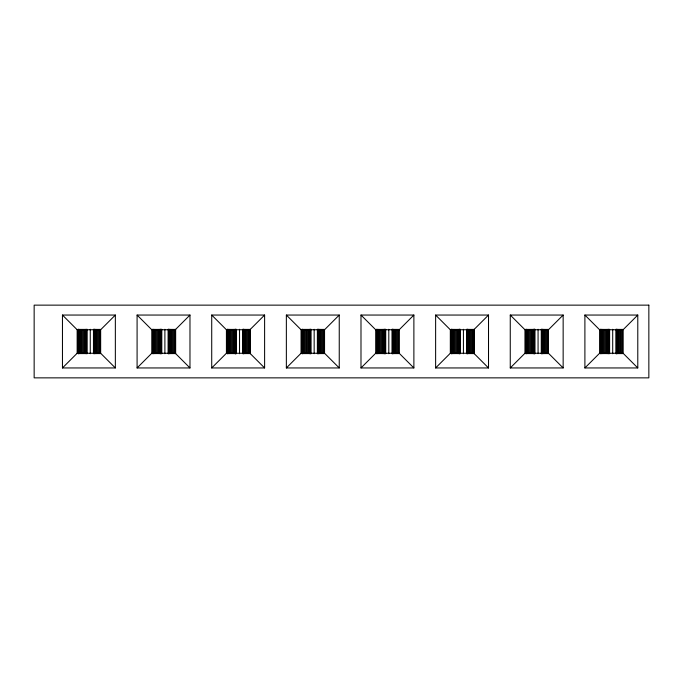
<?xml version="1.0" encoding="UTF-8"?>
<svg xmlns="http://www.w3.org/2000/svg" width="683" height="683" viewBox="0 0 683 683"><rect width="100%" height="100%" fill="white"/><g stroke="black" fill="none" stroke-linecap="round" stroke-linejoin="round"><path stroke-width="1.02" d="M78.827 353.726L78.827 329.274M81.508 353.726L81.508 329.274M82.6 353.726L82.6 329.274M84.666 353.726L84.666 329.274M86.092 353.726L86.092 329.274M86.442 353.726L86.51 329.274M95.185 353.726L95.185 329.274M96.021 353.726L96.021 329.274M97.003 353.726L97.003 329.274M98.07 353.726L98.07 329.274M62.46 367.949L77.145 353.256L100.657 353.256L115.35 367.949L115.35 315.051L62.46 315.051L62.46 367.949L115.35 367.949M100.657 353.256L100.657 329.744L115.35 315.051M137.087 367.949L151.78 353.256L151.78 329.744L137.087 315.051L189.976 315.051L189.976 367.949L137.087 367.949L137.087 315.051M189.976 367.949L175.292 353.256L175.292 329.744L189.976 315.051M211.721 367.949L226.415 353.256L249.927 353.256L264.611 367.949L211.721 367.949L211.721 315.051L264.611 315.051L264.611 367.949M249.927 353.256L249.927 329.744L264.611 315.051M286.356 367.949L301.049 353.256L301.049 329.744L286.356 315.051L339.246 315.051L339.246 367.949L286.356 367.949L286.356 315.051M301.049 329.744L324.553 329.744L339.246 315.051M360.991 367.949L375.684 353.256L399.188 353.256L413.881 367.949L360.991 367.949L360.991 315.051L413.881 315.051L413.881 367.949M360.991 315.051L375.684 329.744L399.188 329.744L413.881 315.051M435.626 367.949L450.319 353.256L450.319 329.744L435.626 315.051L488.516 315.051L488.516 367.949L435.626 367.949L435.626 315.051M488.516 367.949L473.823 353.256L473.823 329.744L488.516 315.051M510.261 367.949L524.954 353.256L548.458 353.256L563.151 367.949L510.261 367.949L510.261 315.051L563.151 315.051L563.151 367.949M548.458 353.256L548.458 329.744L563.151 315.051M584.896 367.949L599.589 353.256L623.092 353.256L637.785 367.949L584.896 367.949L584.896 315.051L637.785 315.051L637.785 367.949M584.896 315.051L599.589 329.744L623.092 329.744L637.785 315.051M62.46 315.051L77.145 329.744L100.657 329.744M151.78 329.744L175.292 329.744M211.721 315.051L226.415 329.744L249.927 329.744M450.319 329.744L473.823 329.744M510.261 315.051L524.954 329.744L548.458 329.744M151.78 353.256L175.292 353.256M301.049 353.256L324.553 353.256L339.246 367.949M450.319 353.256L473.823 353.256M623.092 329.744L623.092 353.256M622.58 329.274L622.58 353.726M621.573 329.274L621.573 353.726M620.505 329.274L620.505 353.726M619.447 329.274L619.447 353.726M618.465 329.274L618.465 353.726M617.62 329.274L617.62 353.726M617.056 329.274L616.98 353.726M616.578 329.274L616.595 353.726M616.442 329.274L616.442 353.726M615.904 329.274L615.904 353.726M612.702 329.274L612.702 353.726M609.612 329.274L609.612 353.726M608.877 329.274L608.946 353.726M608.527 329.274L608.527 353.726M607.921 329.274L607.921 353.726M607.102 329.274L607.102 353.726M606.111 329.274L606.111 353.726M605.036 329.274L605.036 353.726M603.943 329.274L603.943 353.726M602.901 329.274L602.901 353.726M601.988 329.274L601.988 353.726M601.262 329.274L601.262 353.726M600.775 329.274L600.775 353.726M600.553 329.274L600.553 353.726M599.589 329.744L599.589 353.256M547.945 329.274L547.945 353.726M546.938 329.274L546.938 353.726M545.871 329.274L545.871 353.726M544.812 329.274L544.812 353.726M543.83 329.274L543.83 353.726M542.985 329.274L542.985 353.726M542.345 329.274L542.345 353.726M541.943 329.274L541.943 353.726M541.807 329.274L541.807 353.726M541.269 329.274L541.269 353.726M538.067 329.274L538.067 353.726M534.985 329.274L534.985 353.726M534.311 329.274L534.311 353.726M534.243 329.274L534.243 353.726M534.097 329.274L534.097 353.726M533.893 329.274L533.893 353.726M533.286 329.274L533.286 353.726M532.467 329.274L532.467 353.726M531.485 329.274L531.485 353.726M530.409 329.274L530.409 353.726M529.308 329.274L529.308 353.726M528.266 329.274L528.266 353.726M527.353 329.274L527.353 353.726M526.627 329.274L526.627 353.726M526.141 329.274L526.141 353.726M525.919 329.274L525.919 353.726M524.954 329.744L524.954 353.256M474.198 329.274L474.198 353.726M473.31 329.274L473.31 353.726M472.303 329.274L472.303 353.726M471.236 329.274L471.236 353.726M470.177 329.274L470.177 353.726M469.195 329.274L469.195 353.726M468.359 329.274L468.359 353.726M467.71 329.274L467.71 353.726M467.326 329.274L467.309 353.726M467.172 329.274L467.172 353.726M466.634 329.274L466.634 353.726M463.433 329.274L463.433 353.726M460.351 329.274L460.351 353.726M459.676 329.274L459.608 353.726M459.463 329.274L459.463 353.726M459.258 329.274L459.258 353.726M458.652 329.274L458.652 353.726M457.832 329.274L457.832 353.726M456.85 329.274L456.85 353.726M455.774 329.274L455.774 353.726M454.673 329.274L454.673 353.726M453.632 329.274L453.632 353.726M452.718 329.274L452.718 353.726M451.992 329.274L451.992 353.726M451.506 329.274L451.506 353.726M451.292 329.274L451.292 353.726M399.188 329.744L399.188 353.256M398.676 329.274L398.676 353.726M397.668 329.274L397.668 353.726M396.601 329.274L396.601 353.726M395.542 329.274L395.542 353.726M394.561 329.274L394.561 353.726M393.724 329.274L393.724 353.726M393.084 329.274L393.084 353.726M392.699 329.274L392.674 353.726M392.537 329.274L392.537 353.726M391.999 329.274L391.999 353.726M388.798 329.274L388.798 353.726M385.716 329.274L385.716 353.726M385.05 329.274L385.05 353.726M384.981 329.274L384.981 353.726M384.631 329.274L384.631 353.726M384.017 329.274L384.017 353.726M383.197 329.274L383.197 353.726M382.215 329.274L382.215 353.726M381.14 329.274L381.14 353.726M380.038 329.274L380.038 353.726M379.005 329.274L379.005 353.726M378.083 329.274L378.083 353.726M377.358 329.274L377.358 353.726M376.871 329.274L376.871 353.726M376.657 329.274L376.657 353.726M375.684 329.744L375.684 353.256M324.553 329.744L324.553 353.256M324.049 329.274L324.049 353.726M323.033 329.274L323.033 353.726M321.966 329.274L321.966 353.726M320.908 329.274L320.908 353.726M319.926 329.274L319.926 353.726M319.089 329.274L319.089 353.726M318.449 329.274L318.449 353.726M318.047 329.274L318.047 353.726M317.902 329.274L317.902 353.726M317.364 329.274L317.364 353.726M314.163 329.274L314.163 353.726M311.081 329.274L311.081 353.726M310.347 329.274L310.415 353.726M310.193 329.274L310.193 353.726M309.997 329.274L309.997 353.726M309.39 329.274L309.39 353.726M308.562 329.274L308.562 353.726M307.581 329.274L307.581 353.726M306.505 329.274L306.505 353.726M305.412 329.274L305.412 353.726M304.37 329.274L304.37 353.726M303.457 329.274L303.457 353.726M302.723 329.274L302.723 353.726M302.236 329.274L302.236 353.726M302.023 329.274L302.023 353.726M250.294 329.274L250.294 353.726M249.415 329.274L249.415 353.726M248.407 329.274L248.407 353.726M247.331 329.274L247.331 353.726M246.273 329.274L246.273 353.726M245.291 329.274L245.291 353.726M244.454 329.274L244.454 353.726M243.814 329.274L243.814 353.726M243.43 329.274L243.413 353.726M243.276 329.274L243.276 353.726M242.73 329.274L242.73 353.726M239.528 329.274L239.528 353.726M236.446 329.274L236.446 353.726M235.558 329.274L235.558 353.726M235.362 329.274L235.362 353.726M234.756 329.274L234.756 353.726M233.928 329.274L233.928 353.726M232.946 329.274L232.946 353.726M231.87 329.274L231.87 353.726M230.777 329.274L230.777 353.726M229.736 329.274L229.736 353.726M228.822 329.274L228.822 353.726M228.096 329.274L228.096 353.726M227.601 329.274L227.601 353.726M227.388 329.274L227.388 353.726M226.415 329.744L226.415 353.256M175.659 329.274L175.659 353.726M174.78 329.274L174.78 353.726M173.772 329.274L173.772 353.726M172.697 329.274L172.697 353.726M171.638 329.274L171.638 353.726M170.656 329.274L170.656 353.726M169.819 329.274L169.819 353.726M169.179 329.274L169.179 353.726M168.795 329.274L168.778 353.726M168.641 329.274L168.641 353.726M168.095 329.274L168.095 353.726M164.893 329.274L164.893 353.726M161.811 329.274L161.811 353.726M161.145 329.274L161.077 353.726M160.923 329.274L160.923 353.726M160.727 329.274L160.727 353.726M160.121 329.274L160.121 353.726M159.293 329.274L159.293 353.726M158.311 329.274L158.311 353.726M157.235 329.274L157.235 353.726M156.142 329.274L156.142 353.726M155.101 329.274L155.101 353.726M154.187 329.274L154.187 353.726M153.462 329.274L153.462 353.726M152.975 329.274L152.975 353.726M152.753 329.274L152.753 353.726M100.145 329.274L100.145 353.726M99.137 329.274L99.137 353.726M94.544 329.274L94.544 353.726M94.16 329.274L94.16 353.726L94.006 329.274M93.46 329.274L93.46 353.726M90.267 329.274L90.267 353.726M87.176 329.274L87.176 353.726M85.486 329.274L85.486 353.726M83.676 329.274L83.676 353.726M80.466 329.274L80.466 353.726M79.552 329.274L79.552 353.726M78.34 329.274L78.34 353.726M78.118 329.274L78.118 353.726M77.145 329.744L77.145 353.256M648.85 305.139L34.15 305.139L34.15 377.861L648.85 377.861L648.85 305.139M235.78 353.726L235.78 329.274L235.712 353.726"/></g></svg>
